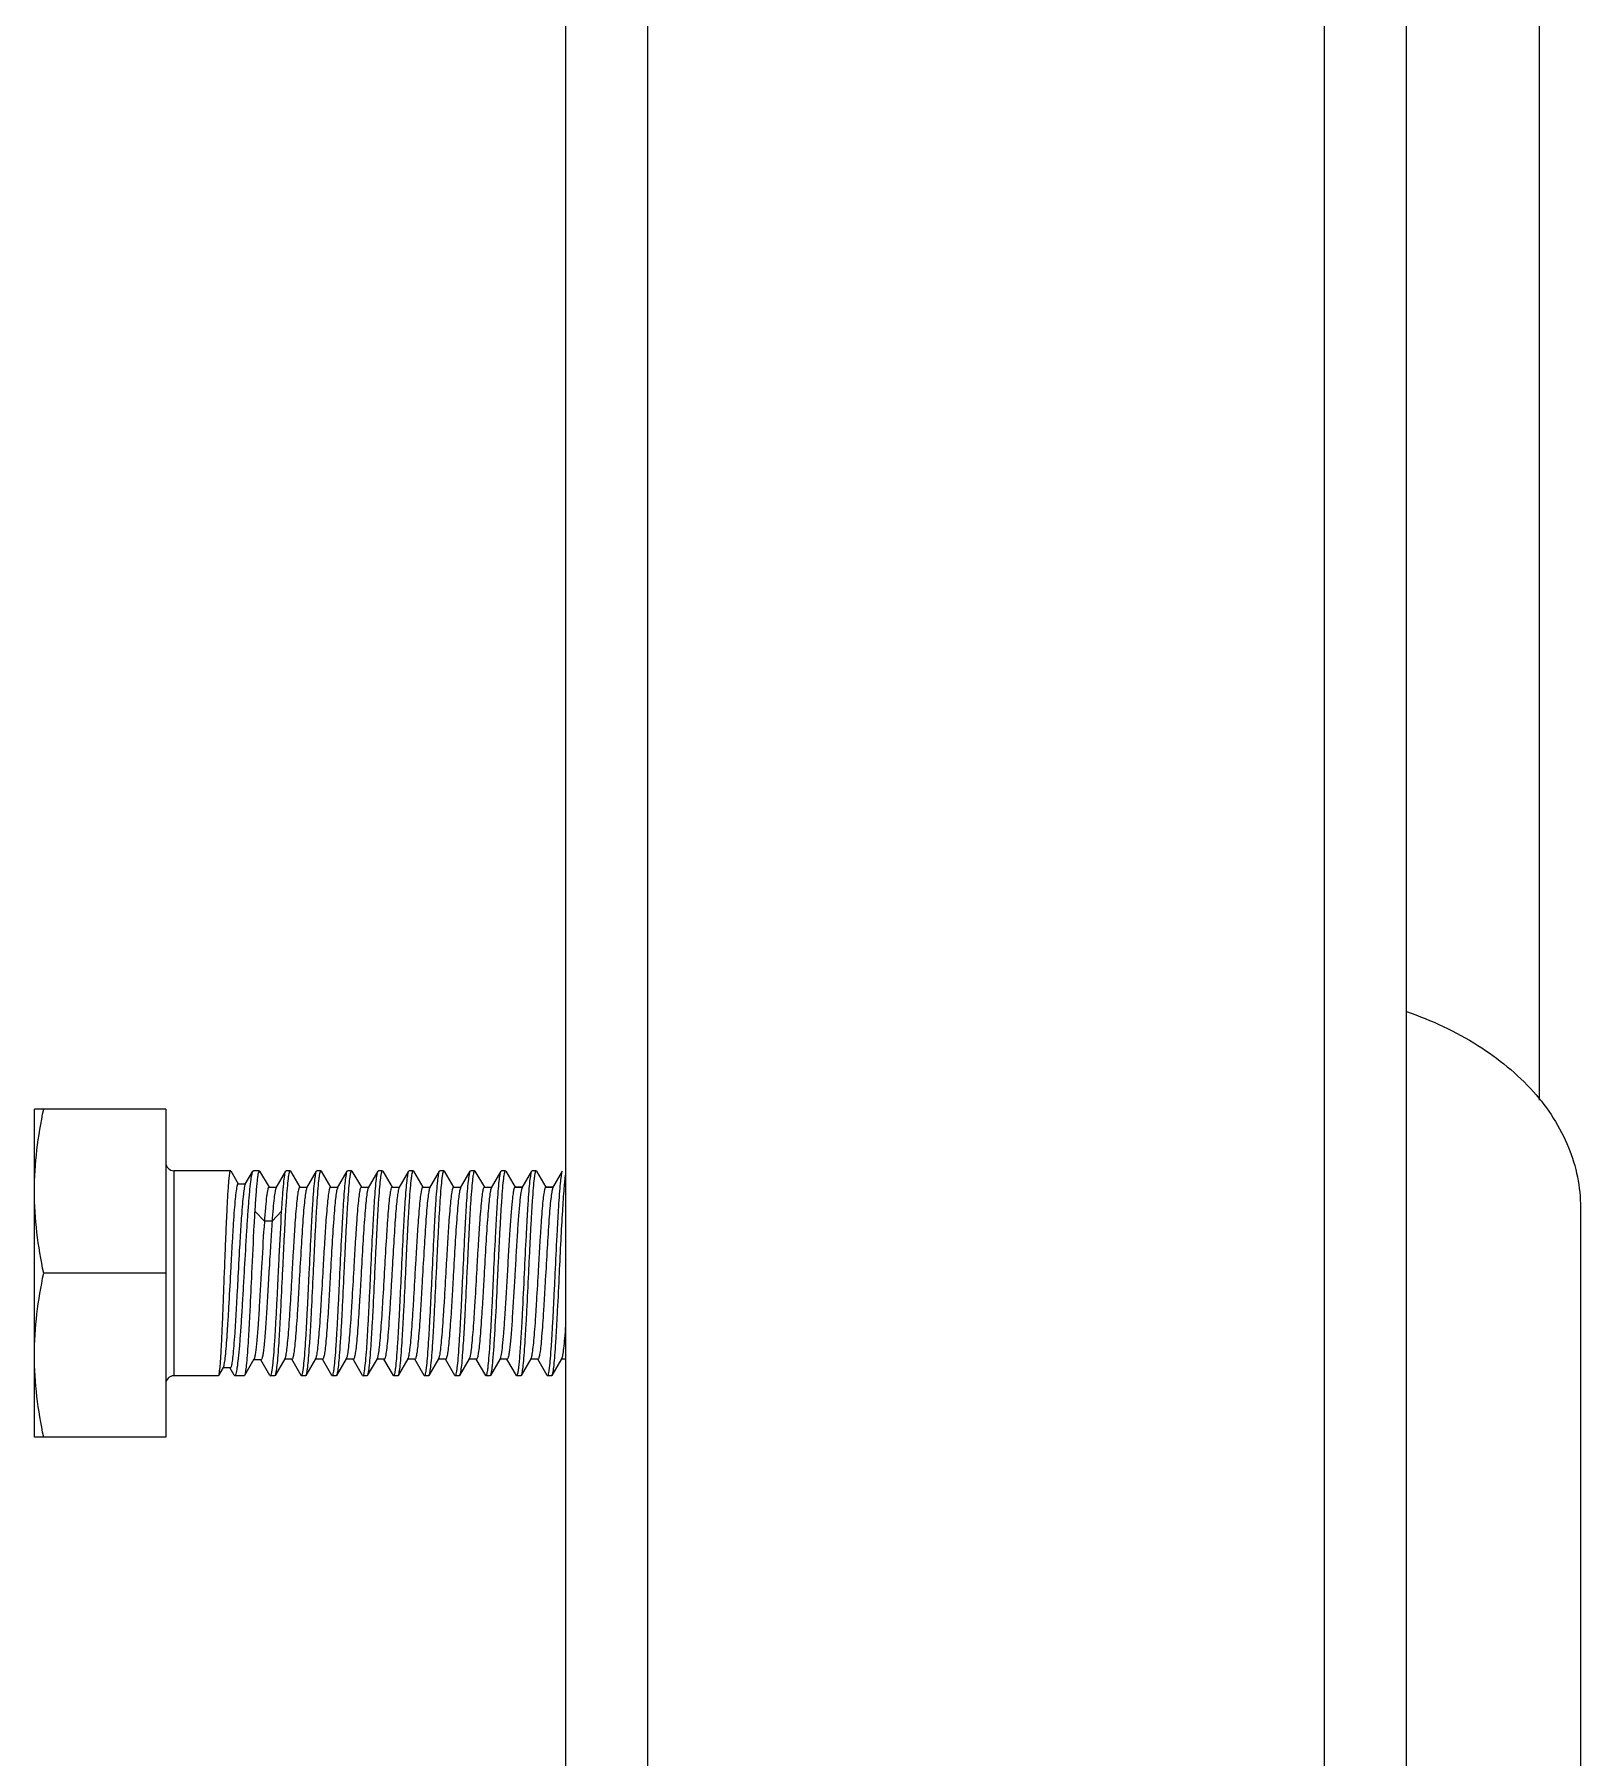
# Model space of a CAD drawing. Extents: x 27938 to 650306, y -92720 to 1524912.
# Drawn here: x 323188 to 323804, y 830430 to 831117 of the extents above; entities that cross this region are included whole.
import ezdxf

# ---------------------------------------------------------------- set-up
doc = ezdxf.new("R2010")
doc.units = 0
doc.header["$LTSCALE"] = 1000
doc.header["$MEASUREMENT"] = 0

msp = doc.modelspace()

# ---------------------------------------------------------------- linework, layer by layer
for p, q in [((323788, 830692.17), (323788, 832955.31)), ((323399.57, 832802.45), (323399.57, 830087.54)), ((323432.28, 832802.45), (323432.28, 830087.54)), ((323702.14, 832802.45), (323702.14, 830087.54)), ((323734.85, 832802.45), (323734.85, 830087.54)), ((323187.77, 830557.73), (323187.77, 830688.57)), ((323240.11, 830688.57), (323187.77, 830688.57)), ((323240.11, 830688.57), (323240.11, 830557.73)), ((323243.38, 830664.04), (323243.38, 830582.27)), ((323265.94, 830664.04), (323243.38, 830664.04)), ((323266.06, 830663.94), (323265.94, 830664.04)), ((323266.06, 830663.94), (323269.05, 830658.79)), ((323271.84, 830658.63), (323274.88, 830663.86)), ((323274.88, 830663.86), (323275.09, 830664.04)), ((323277.42, 830664.04), (323275.09, 830664.04)), ((323277.58, 830663.9), (323277.42, 830664.04)), ((323277.58, 830663.9), (323281.35, 830657.42)), ((323284.13, 830657.25), (323287.99, 830663.9)), ((323289.68, 830664.04), (323288.15, 830664.04)), ((323289.84, 830663.9), (323289.68, 830664.04)), ((323289.84, 830663.9), (323293.62, 830657.42)), ((323296.4, 830657.25), (323300.25, 830663.9)), ((323300.25, 830663.9), (323300.41, 830664.04)), ((323301.95, 830664.04), (323300.41, 830664.04)), ((323302.11, 830663.9), (323301.95, 830664.04)), ((323302.11, 830663.9), (323305.88, 830657.42)), ((323308.66, 830657.25), (323312.52, 830663.9)), ((323312.52, 830663.9), (323312.68, 830664.04)), ((323314.22, 830664.04), (323312.68, 830664.04)), ((323314.38, 830663.9), (323314.22, 830664.04)), ((323314.38, 830663.9), (323318.15, 830657.42)), ((323320.93, 830657.25), (323324.79, 830663.9)), ((323324.79, 830663.9), (323324.95, 830664.04)), ((323326.48, 830664.04), (323324.95, 830664.04)), ((323326.64, 830663.9), (323326.48, 830664.04)), ((323326.64, 830663.9), (323330.42, 830657.42)), ((323333.2, 830657.25), (323337.05, 830663.9)), ((323338.75, 830664.04), (323337.21, 830664.04)), ((323338.91, 830663.9), (323338.75, 830664.04)), ((323338.91, 830663.9), (323342.68, 830657.42)), ((323345.46, 830657.25), (323349.32, 830663.9)), ((323349.32, 830663.9), (323349.48, 830664.04)), ((323351.02, 830664.04), (323349.48, 830664.04)), ((323351.18, 830663.9), (323351.02, 830664.04)), ((323351.18, 830663.9), (323354.95, 830657.42)), ((323357.73, 830657.25), (323361.58, 830663.9)), ((323361.58, 830663.9), (323361.75, 830664.04)), ((323363.28, 830664.04), (323361.75, 830664.04)), ((323363.44, 830663.9), (323363.28, 830664.04)), ((323363.44, 830663.9), (323367.22, 830657.42)), ((323370, 830657.25), (323373.85, 830663.9)), ((323373.85, 830663.9), (323374.01, 830664.04)), ((323375.55, 830664.04), (323374.01, 830664.04)), ((323375.71, 830663.9), (323375.55, 830664.04)), ((323375.71, 830663.9), (323379.48, 830657.42)), ((323382.26, 830657.25), (323386.12, 830663.9)), ((323386.12, 830663.9), (323386.28, 830664.04)), ((323387.81, 830664.04), (323386.28, 830664.04)), ((323387.97, 830663.9), (323387.81, 830664.04)), ((323387.97, 830663.9), (323391.75, 830657.42)), ((323394.53, 830657.25), (323398.38, 830663.9)), ((323268.96, 830658.79), (323271.94, 830658.79)), ((323281.26, 830657.42), (323284.23, 830657.42)), ((323293.52, 830657.42), (323296.49, 830657.42)), ((323296.4, 830657.25), (323296.32, 830657.1)), ((323305.79, 830657.42), (323308.76, 830657.42)), ((323308.66, 830657.25), (323308.58, 830657.09)), ((323318.06, 830657.42), (323321.03, 830657.42)), ((323320.93, 830657.25), (323320.85, 830657.08)), ((323330.32, 830657.42), (323333.29, 830657.42)), ((323342.59, 830657.42), (323345.56, 830657.42)), ((323345.46, 830657.25), (323345.37, 830657.06)), ((323354.85, 830657.42), (323357.83, 830657.42)), ((323357.73, 830657.25), (323357.64, 830657.05)), ((323367.12, 830657.42), (323370.09, 830657.42)), ((323370, 830657.25), (323369.9, 830657.05)), ((323379.39, 830657.42), (323382.36, 830657.42)), ((323382.36, 830657.43), (323379.48, 830657.43)), ((323391.65, 830657.42), (323394.62, 830657.42)), ((323394.63, 830657.43), (323391.74, 830657.43)), ((323394.53, 830657.25), (323394.43, 830657.03)), ((323279.46, 830643.9), (323275.62, 830647.91)), ((323286.35, 830647.91), (323282.53, 830643.9)), ((323804.35, 830649.35), (323804.35, 829760.44)), ((323282.53, 830643.9), (323279.46, 830643.9)), ((323240.11, 830623.15), (323191.45, 830623.15)), ((323323.52, 830625.38), (323323.42, 830623.15)), ((323334.15, 830623.15), (323334.25, 830625.38)), ((323262.99, 830585.51), (323261.15, 830582.34)), ((323265.88, 830585.36), (323262.9, 830585.36)), ((323267.46, 830582.49), (323265.81, 830585.32)), ((323275.3, 830588.82), (323271.56, 830582.39)), ((323278.18, 830588.66), (323275.21, 830588.66)), ((323281.7, 830582.42), (323278.08, 830588.66)), ((323287.58, 830589.06), (323283.71, 830582.4)), ((323290.46, 830588.89), (323287.49, 830588.89)), ((323294.12, 830582.41), (323290.36, 830588.89)), ((323299.85, 830589.06), (323295.98, 830582.4)), ((323302.72, 830588.89), (323299.75, 830588.89)), ((323306.39, 830582.41), (323302.63, 830588.89)), ((323312.11, 830589.06), (323308.24, 830582.4)), ((323314.99, 830588.89), (323312.02, 830588.89)), ((323318.65, 830582.41), (323314.89, 830588.89)), ((323324.38, 830589.06), (323320.51, 830582.4)), ((323327.26, 830588.89), (323324.28, 830588.89)), ((323330.92, 830582.41), (323327.16, 830588.89)), ((323336.65, 830589.06), (323332.78, 830582.4)), ((323339.52, 830588.89), (323336.55, 830588.89)), ((323343.18, 830582.41), (323339.43, 830588.89)), ((323348.91, 830589.06), (323345.04, 830582.4)), ((323351.79, 830588.89), (323348.82, 830588.89)), ((323355.45, 830582.41), (323351.69, 830588.89)), ((323361.18, 830589.06), (323357.31, 830582.4)), ((323364.05, 830588.89), (323361.08, 830588.89)), ((323367.72, 830582.41), (323363.96, 830588.89)), ((323373.45, 830589.06), (323369.58, 830582.4)), ((323376.32, 830588.89), (323373.35, 830588.89)), ((323379.98, 830582.41), (323376.22, 830588.89)), ((323385.71, 830589.06), (323381.84, 830582.4)), ((323388.59, 830588.89), (323385.62, 830588.89)), ((323392.25, 830582.41), (323388.49, 830588.89)), ((323397.98, 830589.06), (323394.11, 830582.4)), ((323399.57, 830588.89), (323397.88, 830588.89)), ((323261.06, 830582.27), (323243.38, 830582.27)), ((323261.15, 830582.34), (323261.06, 830582.27)), ((323267.46, 830582.49), (323267.71, 830582.27)), ((323271.42, 830582.27), (323267.71, 830582.27)), ((323271.56, 830582.39), (323271.42, 830582.27)), ((323281.7, 830582.42), (323281.88, 830582.27)), ((323283.55, 830582.27), (323281.88, 830582.27)), ((323283.71, 830582.4), (323283.55, 830582.27)), ((323294.12, 830582.41), (323294.28, 830582.27)), ((323295.82, 830582.27), (323294.28, 830582.27)), ((323295.98, 830582.4), (323295.82, 830582.27)), ((323306.39, 830582.41), (323306.55, 830582.27)), ((323308.08, 830582.27), (323306.55, 830582.27)), ((323308.24, 830582.4), (323308.08, 830582.27)), ((323318.65, 830582.41), (323318.81, 830582.27)), ((323320.35, 830582.27), (323318.81, 830582.27)), ((323320.51, 830582.4), (323320.35, 830582.27)), ((323330.92, 830582.41), (323331.08, 830582.27)), ((323332.62, 830582.27), (323331.08, 830582.27)), ((323332.78, 830582.4), (323332.62, 830582.27)), ((323343.18, 830582.41), (323343.35, 830582.27)), ((323344.88, 830582.27), (323343.35, 830582.27)), ((323345.04, 830582.4), (323344.88, 830582.27)), ((323355.45, 830582.41), (323355.61, 830582.27)), ((323357.15, 830582.27), (323355.61, 830582.27)), ((323357.31, 830582.4), (323357.15, 830582.27)), ((323367.72, 830582.41), (323367.88, 830582.27)), ((323369.41, 830582.27), (323367.88, 830582.27)), ((323369.58, 830582.4), (323369.42, 830582.27)), ((323379.98, 830582.41), (323380.15, 830582.27)), ((323381.68, 830582.27), (323380.14, 830582.27)), ((323381.84, 830582.4), (323381.68, 830582.27)), ((323392.25, 830582.41), (323392.41, 830582.27)), ((323393.95, 830582.27), (323392.41, 830582.27)), ((323394.11, 830582.4), (323393.95, 830582.27)), ((323240.11, 830557.73), (323187.77, 830557.73))]:
    msp.add_line(p, q)
for centre, start, end in [((323243.38, 830667.31), 180, 270), ((323243.38, 830579), 90, 180)]:
    msp.add_arc(centre, 3.27, start, end)
for points, knots in [([(323734.93, 830727.49), (323744.88, 830724.1), (323763.34, 830715.58), (323786, 830697.13), (323800.82, 830674.55), (323804.35, 830657.51), (323804.35, 830649.35)], [0, 0, 0, 0, 0.283922, 0.54373, 0.779554, 1, 1, 1, 1]), ([(323265.94, 830664.04), (323265.86, 830664.04), (323265.71, 830663.69), (323265.59, 830663.16), (323265.43, 830662.15), (323265.2, 830660.14), (323264.93, 830656.72), (323264.63, 830651.7), (323264.33, 830645.58), (323264.02, 830638.6), (323263.72, 830631.03), (323263.52, 830625.81), (323263.42, 830623.15)], [0, 0, 0, 0, 0.006203, 0.021073, 0.045141, 0.078305, 0.170688, 0.294821, 0.44599, 0.618417, 0.805472, 1, 1, 1, 1]), ([(323271.48, 830623.15), (323271.77, 830628.07), (323272.17, 830635.23), (323272.75, 830644.4), (323273.16, 830650.35), (323273.58, 830655.37), (323273.96, 830659.32), (323274.38, 830662.01), (323274.63, 830663.43), (323274.88, 830663.86)], [0, 0, 0, 0, 0.361155, 0.526427, 0.673911, 0.798642, 0.896457, 0.964179, 1, 1, 1, 1]), ([(323277.42, 830664.04), (323277.3, 830664.04), (323277.1, 830663.56), (323276.93, 830662.83), (323276.71, 830661.45), (323276.5, 830659.63), (323276.27, 830657.31), (323275.96, 830653.35), (323275.76, 830650.17), (323275.62, 830647.91)], [0, 0, 0, 0, 0.021546, 0.072917, 0.155846, 0.269667, 0.412995, 0.584026, 1, 1, 1, 1]), ([(323286.35, 830647.91), (323286.47, 830649.98), (323286.71, 830653.69), (323287.1, 830658.49), (323287.43, 830661.57), (323287.74, 830663.19), (323287.88, 830663.73), (323287.99, 830663.9)], [0, 0, 0, 0, 0.387446, 0.690986, 0.897716, 0.962073, 1, 1, 1, 1]), ([(323289.68, 830664.04), (323289.59, 830664.04), (323289.41, 830663.71), (323289.27, 830663.16), (323289.08, 830662.15), (323288.81, 830660.13), (323288.48, 830656.71), (323288.11, 830651.7), (323287.74, 830645.58), (323287.37, 830638.6), (323286.99, 830631.03), (323286.74, 830625.81), (323286.62, 830623.15)], [0, 0, 0, 0, 0.006697, 0.021779, 0.045964, 0.079194, 0.171609, 0.295674, 0.446694, 0.618911, 0.805729, 1, 1, 1, 1]), ([(323287.99, 830663.9), (323288.01, 830663.94), (323288.05, 830664), (323288.12, 830664.04), (323288.15, 830664.04)], [0, 0, 0, 0, 0.600476, 1, 1, 1, 1]), ([(323297.35, 830623.15), (323297.58, 830628.11), (323297.93, 830635.33), (323298.42, 830644.56), (323298.77, 830650.53), (323299.13, 830655.56), (323299.45, 830659.49), (323299.82, 830662.12), (323300.02, 830663.51), (323300.25, 830663.9)], [0, 0, 0, 0, 0.363963, 0.530225, 0.678242, 0.802937, 0.90006, 0.966368, 1, 1, 1, 1]), ([(323301.95, 830664.04), (323301.86, 830664.04), (323301.68, 830663.71), (323301.54, 830663.16), (323301.34, 830662.15), (323301.07, 830660.13), (323300.75, 830656.71), (323300.38, 830651.7), (323300.01, 830645.58), (323299.63, 830638.6), (323299.26, 830631.03), (323299.01, 830625.81), (323298.88, 830623.15)], [0, 0, 0, 0, 0.006689, 0.021764, 0.045941, 0.079165, 0.171569, 0.295632, 0.446659, 0.618889, 0.805716, 1, 1, 1, 1]), ([(323309.61, 830623.15), (323309.85, 830628.11), (323310.19, 830635.33), (323310.68, 830644.56), (323311.03, 830650.53), (323311.39, 830655.56), (323311.71, 830659.49), (323312.09, 830662.12), (323312.29, 830663.51), (323312.52, 830663.9)], [0, 0, 0, 0, 0.363959, 0.530225, 0.678245, 0.80294, 0.900061, 0.966367, 1, 1, 1, 1]), ([(323314.22, 830664.04), (323314.12, 830664.04), (323313.94, 830663.71), (323313.8, 830663.16), (323313.61, 830662.15), (323313.34, 830660.14), (323313.01, 830656.72), (323312.65, 830651.7), (323312.28, 830645.58), (323311.9, 830638.6), (323311.53, 830631.03), (323311.28, 830625.81), (323311.15, 830623.15)], [0, 0, 0, 0, 0.00668, 0.021743, 0.045911, 0.079128, 0.171521, 0.29558, 0.446613, 0.618858, 0.805701, 1, 1, 1, 1]), ([(323321.88, 830623.15), (323322.12, 830628.11), (323322.46, 830635.33), (323322.95, 830644.56), (323323.3, 830650.53), (323323.66, 830655.56), (323323.98, 830659.49), (323324.36, 830662.12), (323324.56, 830663.51), (323324.79, 830663.9)], [0, 0, 0, 0, 0.363957, 0.530226, 0.678247, 0.80294, 0.900059, 0.966367, 1, 1, 1, 1]), ([(323326.48, 830664.04), (323326.4, 830664.04), (323326.22, 830663.74), (323326.08, 830663.22), (323325.9, 830662.28), (323325.64, 830660.4), (323325.32, 830657.2), (323324.97, 830652.49), (323324.61, 830646.73), (323324.25, 830640.13), (323323.88, 830632.91), (323323.64, 830627.93), (323323.52, 830625.38)], [0, 0, 0, 0, 0.006689, 0.021571, 0.045424, 0.078208, 0.169526, 0.292465, 0.442701, 0.6149, 0.802905, 1, 1, 1, 1]), ([(323334.25, 830625.38), (323334.48, 830630.11), (323334.81, 830636.97), (323335.28, 830645.73), (323335.62, 830651.36), (323335.97, 830656.07), (323336.28, 830659.75), (323336.64, 830662.22), (323336.83, 830663.53), (323337.05, 830663.9)], [0, 0, 0, 0, 0.367266, 0.533405, 0.680662, 0.804347, 0.900563, 0.966339, 1, 1, 1, 1]), ([(323338.75, 830664.04), (323338.66, 830664.04), (323338.48, 830663.71), (323338.33, 830663.16), (323338.14, 830662.15), (323337.87, 830660.13), (323337.55, 830656.71), (323337.18, 830651.7), (323336.81, 830645.58), (323336.43, 830638.6), (323336.06, 830631.03), (323335.81, 830625.81), (323335.68, 830623.15)], [0, 0, 0, 0, 0.006689, 0.021763, 0.04594, 0.079164, 0.171568, 0.295631, 0.446657, 0.618886, 0.805714, 1, 1, 1, 1]), ([(323337.05, 830663.9), (323337.07, 830663.94), (323337.11, 830664), (323337.18, 830664.04), (323337.21, 830664.04)], [0, 0, 0, 0, 0.600612, 1, 1, 1, 1]), ([(323346.41, 830623.15), (323346.65, 830628.11), (323346.99, 830635.33), (323347.48, 830644.56), (323347.83, 830650.53), (323348.19, 830655.56), (323348.51, 830659.49), (323348.89, 830662.12), (323349.09, 830663.51), (323349.32, 830663.9)], [0, 0, 0, 0, 0.363961, 0.530225, 0.678245, 0.802939, 0.90006, 0.966367, 1, 1, 1, 1]), ([(323351.02, 830664.04), (323350.92, 830664.04), (323350.74, 830663.71), (323350.6, 830663.16), (323350.41, 830662.15), (323350.14, 830660.14), (323349.81, 830656.72), (323349.45, 830651.7), (323349.07, 830645.58), (323348.7, 830638.6), (323348.32, 830631.03), (323348.08, 830625.81), (323347.95, 830623.15)], [0, 0, 0, 0, 0.006676, 0.021733, 0.045899, 0.079113, 0.171508, 0.295569, 0.446596, 0.61884, 0.805693, 1, 1, 1, 1]), ([(323358.68, 830623.15), (323358.92, 830628.11), (323359.26, 830635.33), (323359.75, 830644.56), (323360.1, 830650.53), (323360.46, 830655.56), (323360.78, 830659.49), (323361.15, 830662.12), (323361.35, 830663.51), (323361.58, 830663.9)], [0, 0, 0, 0, 0.363962, 0.530226, 0.678239, 0.802933, 0.900057, 0.966368, 1, 1, 1, 1]), ([(323363.28, 830664.04), (323363.19, 830664.04), (323363.01, 830663.71), (323362.87, 830663.16), (323362.67, 830662.15), (323362.4, 830660.13), (323362.08, 830656.71), (323361.71, 830651.7), (323361.34, 830645.58), (323360.97, 830638.6), (323360.59, 830631.03), (323360.34, 830625.81), (323360.21, 830623.15)], [0, 0, 0, 0, 0.006697, 0.021779, 0.045964, 0.079195, 0.171609, 0.295674, 0.446694, 0.618911, 0.805729, 1, 1, 1, 1]), ([(323370.94, 830623.15), (323371.18, 830628.11), (323371.52, 830635.33), (323372.01, 830644.56), (323372.37, 830650.53), (323372.72, 830655.56), (323373.04, 830659.49), (323373.42, 830662.12), (323373.62, 830663.51), (323373.85, 830663.9)], [0, 0, 0, 0, 0.363963, 0.530225, 0.678242, 0.802937, 0.90006, 0.966368, 1, 1, 1, 1]), ([(323375.55, 830664.04), (323375.46, 830664.04), (323375.28, 830663.71), (323375.13, 830663.16), (323374.94, 830662.15), (323374.67, 830660.13), (323374.34, 830656.72), (323373.98, 830651.7), (323373.61, 830645.58), (323373.23, 830638.6), (323372.86, 830631.03), (323372.61, 830625.81), (323372.48, 830623.15)], [0, 0, 0, 0, 0.006686, 0.021758, 0.045933, 0.079154, 0.171555, 0.295617, 0.446646, 0.618881, 0.805711, 1, 1, 1, 1]), ([(323383.21, 830623.15), (323383.45, 830628.11), (323383.79, 830635.33), (323384.28, 830644.56), (323384.63, 830650.53), (323384.99, 830655.56), (323385.31, 830659.49), (323385.69, 830662.12), (323385.89, 830663.51), (323386.12, 830663.9)], [0, 0, 0, 0, 0.363958, 0.530225, 0.678245, 0.80294, 0.90006, 0.966367, 1, 1, 1, 1]), ([(323387.81, 830664.04), (323387.72, 830664.04), (323387.54, 830663.71), (323387.4, 830663.16), (323387.21, 830662.15), (323386.94, 830660.14), (323386.61, 830656.72), (323386.25, 830651.7), (323385.87, 830645.58), (323385.5, 830638.6), (323385.12, 830631.03), (323384.87, 830625.81), (323384.75, 830623.15)], [0, 0, 0, 0, 0.006677, 0.021736, 0.045902, 0.079117, 0.171507, 0.295565, 0.446598, 0.618848, 0.805696, 1, 1, 1, 1]), ([(323395.48, 830623.15), (323395.71, 830628.11), (323396.06, 830635.33), (323396.55, 830644.56), (323396.9, 830650.53), (323397.26, 830655.56), (323397.58, 830659.49), (323397.95, 830662.12), (323398.15, 830663.51), (323398.38, 830663.9)], [0, 0, 0, 0, 0.363957, 0.530228, 0.678248, 0.80294, 0.900058, 0.966367, 1, 1, 1, 1]), ([(323399.57, 830662.64), (323399.23, 830660.82), (323398.81, 830655.94), (323398.21, 830647.15), (323397.62, 830635.82), (323397.22, 830627.53), (323397.01, 830623.15)], [0, 0, 0, 0, 0.140058, 0.370691, 0.667791, 1, 1, 1, 1]), ([(323268.96, 830658.79), (323268.88, 830658.79), (323268.69, 830658.51), (323268.55, 830658.01), (323268.35, 830657.15), (323268.09, 830655.39), (323267.76, 830652.43), (323267.4, 830648.08), (323267.03, 830642.78), (323266.67, 830636.73), (323266.3, 830630.15), (323265.81, 830621.04), (323265.34, 830612.06), (323264.84, 830603.52), (323264.48, 830597.98), (323264.12, 830593.31), (323263.79, 830589.66), (323263.42, 830587.19), (323263.21, 830585.89), (323262.99, 830585.51)], [0, 0, 0, 0, 0.003488, 0.010904, 0.022688, 0.038824, 0.083607, 0.143647, 0.216697, 0.300025, 0.390537, 0.484902, 0.671459, 0.756962, 0.833182, 0.897479, 0.947675, 0.982144, 1, 1, 1, 1]), ([(323271.84, 830658.63), (323271.61, 830658.23), (323271.39, 830656.85), (323271, 830654.27), (323270.66, 830650.46), (323270.29, 830645.63), (323269.92, 830639.94), (323269.42, 830631.28), (323268.94, 830622.24), (323268.45, 830613.15), (323268.09, 830606.67), (323267.73, 830600.75), (323267.37, 830595.61), (323267.02, 830591.41), (323266.69, 830588.34), (323266.37, 830586.43), (323266.13, 830585.62), (323265.96, 830585.36), (323265.88, 830585.36)], [0, 0, 0, 0, 0.018844, 0.055045, 0.107437, 0.174076, 0.252464, 0.339678, 0.527511, 0.621285, 0.710453, 0.791854, 0.862644, 0.920393, 0.963178, 0.989688, 0.996707, 1, 1, 1, 1]), ([(323281.26, 830657.42), (323281.15, 830657.42), (323280.94, 830657.04), (323280.77, 830656.4), (323280.54, 830655.25), (323280.23, 830652.96), (323279.85, 830649.11), (323279.59, 830645.79), (323279.46, 830643.9)], [0, 0, 0, 0, 0.023235, 0.075178, 0.15823, 0.271917, 0.585415, 1, 1, 1, 1]), ([(323284.13, 830657.25), (323283.89, 830656.83), (323283.65, 830655.38), (323283.25, 830652.67), (323282.89, 830648.66), (323282.65, 830645.61), (323282.53, 830643.9)], [0, 0, 0, 0, 0.108395, 0.316903, 0.618184, 1, 1, 1, 1]), ([(323293.52, 830657.42), (323293.44, 830657.42), (323293.26, 830657.18), (323293.02, 830656.39), (323292.69, 830654.58), (323292.36, 830651.65), (323292, 830647.67), (323291.64, 830642.82), (323291.28, 830637.25), (323290.91, 830631.18), (323290.43, 830622.7), (323289.96, 830614.3), (323289.46, 830606.28), (323289.1, 830601.04), (323288.73, 830596.59), (323288.4, 830593.09), (323288.03, 830590.7), (323287.8, 830589.43), (323287.58, 830589.06)], [0, 0, 0, 0, 0.003515, 0.010772, 0.037949, 0.081609, 0.140308, 0.211978, 0.294061, 0.383612, 0.477415, 0.664253, 0.750571, 0.827952, 0.893624, 0.945254, 0.981055, 1, 1, 1, 1]), ([(323296.32, 830657.1), (323296.13, 830656.63), (323295.88, 830655.25), (323295.53, 830652.67), (323295.19, 830649.05), (323294.67, 830642.55), (323294.08, 830633.03), (323293.51, 830622.93), (323293.03, 830614.57), (323292.67, 830608.6), (323292.31, 830603.15), (323291.96, 830598.4), (323291.6, 830594.51), (323291.27, 830591.66), (323290.95, 830589.89), (323290.71, 830589.12), (323290.54, 830588.89), (323290.46, 830588.89)], [0, 0, 0, 0, 0.022098, 0.060554, 0.114206, 0.18123, 0.34569, 0.53115, 0.623722, 0.711849, 0.792446, 0.862698, 0.92016, 0.962863, 0.989437, 0.99654, 1, 1, 1, 1]), ([(323305.79, 830657.42), (323305.71, 830657.42), (323305.53, 830657.18), (323305.29, 830656.39), (323304.96, 830654.58), (323304.63, 830651.65), (323304.27, 830647.67), (323303.91, 830642.82), (323303.55, 830637.25), (323303.18, 830631.18), (323302.7, 830622.7), (323302.22, 830614.3), (323301.72, 830606.28), (323301.36, 830601.04), (323301, 830596.59), (323300.66, 830593.09), (323300.29, 830590.7), (323300.07, 830589.43), (323299.85, 830589.06)], [0, 0, 0, 0, 0.003515, 0.010772, 0.037949, 0.081609, 0.140308, 0.211978, 0.294061, 0.383612, 0.477415, 0.664253, 0.750571, 0.827952, 0.893624, 0.945254, 0.981055, 1, 1, 1, 1]), ([(323308.58, 830657.09), (323308.39, 830656.62), (323308.14, 830655.23), (323307.79, 830652.65), (323307.45, 830649.02), (323306.94, 830642.51), (323306.35, 830633), (323305.78, 830622.9), (323305.3, 830614.54), (323304.94, 830608.58), (323304.58, 830603.14), (323304.22, 830598.39), (323303.87, 830594.51), (323303.54, 830591.65), (323303.22, 830589.89), (323302.98, 830589.12), (323302.8, 830588.89), (323302.72, 830588.89)], [0, 0, 0, 0, 0.022237, 0.060809, 0.11455, 0.181633, 0.346125, 0.531524, 0.624042, 0.712107, 0.792639, 0.862829, 0.920237, 0.962898, 0.989446, 0.996542, 1, 1, 1, 1]), ([(323318.06, 830657.42), (323317.97, 830657.42), (323317.8, 830657.18), (323317.55, 830656.39), (323317.23, 830654.58), (323316.89, 830651.65), (323316.53, 830647.67), (323316.17, 830642.82), (323315.81, 830637.25), (323315.45, 830631.18), (323314.96, 830622.7), (323314.49, 830614.3), (323313.99, 830606.28), (323313.63, 830601.04), (323313.27, 830596.59), (323312.93, 830593.09), (323312.56, 830590.7), (323312.33, 830589.43), (323312.11, 830589.06)], [0, 0, 0, 0, 0.003515, 0.010772, 0.037949, 0.081609, 0.140308, 0.211978, 0.294061, 0.383612, 0.477416, 0.664253, 0.750571, 0.827952, 0.893624, 0.945254, 0.981055, 1, 1, 1, 1]), ([(323320.85, 830657.08), (323320.65, 830656.61), (323320.41, 830655.22), (323320.05, 830652.62), (323319.71, 830648.98), (323319.2, 830642.48), (323318.61, 830632.96), (323318.04, 830622.87), (323317.56, 830614.52), (323317.2, 830608.56), (323316.84, 830603.12), (323316.49, 830598.38), (323316.14, 830594.5), (323315.81, 830591.65), (323315.48, 830589.89), (323315.24, 830589.12), (323315.07, 830588.89), (323314.99, 830588.89)], [0, 0, 0, 0, 0.022376, 0.061065, 0.114893, 0.182035, 0.346559, 0.531898, 0.624361, 0.712364, 0.792832, 0.86296, 0.920314, 0.962934, 0.989455, 0.996544, 1, 1, 1, 1]), ([(323330.32, 830657.42), (323330.24, 830657.42), (323330.06, 830657.18), (323329.82, 830656.4), (323329.5, 830654.6), (323329.16, 830651.69), (323328.8, 830647.74), (323328.45, 830642.91), (323327.95, 830635.24), (323327.6, 830629.19), (323327.36, 830625.02)], [0, 0, 0, 0, 0.007368, 0.022553, 0.07941, 0.170757, 0.293599, 0.443643, 0.615565, 1, 1, 1, 1]), ([(323333.2, 830657.25), (323333, 830656.91), (323332.78, 830655.78), (323332.44, 830653.66), (323332.12, 830650.55), (323331.78, 830646.6), (323331.45, 830641.91), (323330.98, 830634.64), (323330.65, 830628.94), (323330.43, 830625.02)], [0, 0, 0, 0, 0.036414, 0.10397, 0.201071, 0.324823, 0.471425, 0.636308, 1, 1, 1, 1]), ([(323342.59, 830657.42), (323342.51, 830657.42), (323342.33, 830657.18), (323342.09, 830656.39), (323341.76, 830654.58), (323341.43, 830651.65), (323341.07, 830647.67), (323340.71, 830642.82), (323340.34, 830637.25), (323339.98, 830631.18), (323339.49, 830622.7), (323339.02, 830614.3), (323338.52, 830606.28), (323338.16, 830601.04), (323337.8, 830596.59), (323337.46, 830593.09), (323337.09, 830590.7), (323336.86, 830589.43), (323336.65, 830589.06)], [0, 0, 0, 0, 0.003516, 0.010772, 0.037949, 0.081609, 0.140308, 0.211978, 0.294061, 0.383612, 0.477416, 0.664254, 0.750571, 0.827952, 0.893624, 0.945254, 0.981055, 1, 1, 1, 1]), ([(323345.37, 830657.06), (323345.18, 830656.58), (323344.93, 830655.18), (323344.58, 830652.57), (323344.24, 830648.92), (323343.73, 830642.41), (323343.14, 830632.9), (323342.57, 830622.81), (323342.09, 830614.47), (323341.73, 830608.52), (323341.37, 830603.09), (323341.02, 830598.36), (323340.67, 830594.49), (323340.34, 830591.64), (323340.02, 830589.89), (323339.78, 830589.12), (323339.6, 830588.89), (323339.52, 830588.89)], [0, 0, 0, 0, 0.022654, 0.061574, 0.115578, 0.182837, 0.347426, 0.532643, 0.624999, 0.712877, 0.793216, 0.863221, 0.920468, 0.963004, 0.989473, 0.996549, 1, 1, 1, 1]), ([(323354.85, 830657.42), (323354.77, 830657.42), (323354.59, 830657.18), (323354.35, 830656.39), (323354.03, 830654.58), (323353.69, 830651.65), (323353.33, 830647.67), (323352.97, 830642.82), (323352.61, 830637.25), (323352.25, 830631.18), (323351.76, 830622.7), (323351.29, 830614.3), (323350.79, 830606.28), (323350.43, 830601.04), (323350.06, 830596.59), (323349.73, 830593.09), (323349.36, 830590.7), (323349.13, 830589.43), (323348.91, 830589.06)], [0, 0, 0, 0, 0.003516, 0.010771, 0.037949, 0.081609, 0.140308, 0.211978, 0.294061, 0.383613, 0.477416, 0.664254, 0.750571, 0.827952, 0.893624, 0.945254, 0.981055, 1, 1, 1, 1]), ([(323357.64, 830657.05), (323357.45, 830656.57), (323357.2, 830655.17), (323356.84, 830652.55), (323356.5, 830648.89), (323355.99, 830642.38), (323355.4, 830632.86), (323354.83, 830622.78), (323354.36, 830614.44), (323354, 830608.5), (323353.64, 830603.07), (323353.29, 830598.35), (323352.93, 830594.48), (323352.6, 830591.64), (323352.28, 830589.89), (323352.04, 830589.12), (323351.87, 830588.89), (323351.79, 830588.89)], [0, 0, 0, 0, 0.022792, 0.061828, 0.11592, 0.183237, 0.347858, 0.533014, 0.625317, 0.713133, 0.793408, 0.863351, 0.920544, 0.963039, 0.989482, 0.996551, 1, 1, 1, 1]), ([(323367.12, 830657.42), (323367.04, 830657.42), (323366.86, 830657.18), (323366.62, 830656.39), (323366.29, 830654.58), (323365.96, 830651.65), (323365.6, 830647.67), (323365.24, 830642.82), (323364.88, 830637.25), (323364.51, 830631.18), (323364.03, 830622.7), (323363.55, 830614.3), (323363.05, 830606.28), (323362.7, 830601.04), (323362.33, 830596.59), (323362, 830593.09), (323361.62, 830590.7), (323361.4, 830589.43), (323361.18, 830589.06)], [0, 0, 0, 0, 0.003516, 0.010771, 0.037949, 0.081609, 0.140308, 0.211978, 0.294061, 0.383613, 0.477416, 0.664254, 0.750571, 0.827952, 0.893624, 0.945254, 0.981055, 1, 1, 1, 1]), ([(323369.9, 830657.05), (323369.71, 830656.56), (323369.46, 830655.15), (323369.11, 830652.52), (323368.77, 830648.86), (323368.26, 830642.34), (323367.67, 830632.83), (323367.1, 830622.75), (323366.62, 830614.42), (323366.26, 830608.48), (323365.9, 830603.06), (323365.55, 830598.34), (323365.2, 830594.47), (323364.87, 830591.64), (323364.55, 830589.89), (323364.31, 830589.12), (323364.13, 830588.89), (323364.05, 830588.89)], [0, 0, 0, 0, 0.022931, 0.062083, 0.116262, 0.183637, 0.34829, 0.533386, 0.625634, 0.713389, 0.793599, 0.863481, 0.920621, 0.963074, 0.989491, 0.996553, 1, 1, 1, 1]), ([(323379.39, 830657.42), (323379.26, 830657.42), (323379.02, 830656.9), (323378.83, 830656.09), (323378.57, 830654.57), (323378.33, 830652.59), (323378.08, 830650.06), (323377.72, 830645.83), (323377.29, 830639.63), (323376.79, 830631.46), (323376.3, 830622.71), (323375.8, 830613.99), (323375.45, 830608.25), (323375.26, 830605.5)], [0, 0, 0, 0, 0.007549, 0.025288, 0.053782, 0.092698, 0.14142, 0.199125, 0.337396, 0.498012, 0.669894, 0.841157, 1, 1, 1, 1]), ([(323382.26, 830657.25), (323382.14, 830657.04), (323381.96, 830656.39), (323381.59, 830654.45), (323381.2, 830650.81), (323380.73, 830645.21), (323380.27, 830638.21), (323379.79, 830630.27), (323379.17, 830619.26), (323378.69, 830610.95), (323378.33, 830605.5)], [0, 0, 0, 0, 0.014139, 0.038106, 0.114569, 0.22512, 0.362916, 0.519336, 0.684562, 1, 1, 1, 1]), ([(323391.65, 830657.42), (323391.57, 830657.42), (323391.39, 830657.18), (323391.15, 830656.39), (323390.83, 830654.58), (323390.49, 830651.65), (323390.13, 830647.67), (323389.77, 830642.82), (323389.41, 830637.25), (323389.05, 830631.18), (323388.56, 830622.7), (323388.09, 830614.3), (323387.59, 830606.28), (323387.23, 830601.04), (323386.86, 830596.59), (323386.53, 830593.09), (323386.16, 830590.7), (323385.93, 830589.43), (323385.71, 830589.06)], [0, 0, 0, 0, 0.003516, 0.010771, 0.037949, 0.081609, 0.140308, 0.211978, 0.294061, 0.383613, 0.477416, 0.664254, 0.750571, 0.827952, 0.893624, 0.945254, 0.981055, 1, 1, 1, 1]), ([(323394.43, 830657.03), (323394.24, 830656.53), (323393.99, 830655.11), (323393.64, 830652.47), (323393.29, 830648.8), (323392.79, 830642.28), (323392.2, 830632.76), (323391.63, 830622.69), (323391.15, 830614.37), (323390.79, 830608.44), (323390.44, 830603.03), (323390.08, 830598.32), (323389.73, 830594.46), (323389.4, 830591.63), (323389.08, 830589.88), (323388.84, 830589.12), (323388.67, 830588.89), (323388.59, 830588.89)], [0, 0, 0, 0, 0.023208, 0.06259, 0.116944, 0.184435, 0.349152, 0.534126, 0.626268, 0.713899, 0.79398, 0.86374, 0.920773, 0.963144, 0.989509, 0.996558, 1, 1, 1, 1]), ([(323275.62, 830647.91), (323275.51, 830646.04), (323275.05, 830637.79), (323274.66, 830629.54), (323274.36, 830623.15)], [0, 0, 0, 0, 0.22604, 1, 1, 1, 1]), ([(323285.07, 830623.15), (323285.18, 830625.36), (323285.58, 830633.61), (323285.99, 830641.86), (323286.35, 830647.91)], [0, 0, 0, 0, 0.2673, 1, 1, 1, 1]), ([(323279.46, 830643.9), (323279.06, 830638.32), (323278.56, 830629.7), (323277.91, 830618.16), (323277.41, 830609.61), (323276.91, 830602), (323276.48, 830596.5), (323276.11, 830592.97), (323275.86, 830591.08), (323275.62, 830589.76), (323275.43, 830589.05), (323275.3, 830588.82)], [0, 0, 0, 0, 0.303539, 0.468638, 0.62733, 0.768529, 0.882427, 0.926602, 0.961222, 0.985757, 1, 1, 1, 1]), ([(323282.53, 830643.9), (323282.33, 830641.13), (323281.95, 830635.27), (323281.43, 830626.23), (323280.91, 830616.95), (323280.38, 830608.15), (323279.93, 830601.42), (323279.56, 830596.77), (323279.29, 830593.99), (323279.04, 830591.81), (323278.77, 830590.13), (323278.56, 830589.24), (323278.32, 830588.66), (323278.18, 830588.66)], [0, 0, 0, 0, 0.15003, 0.317321, 0.489066, 0.652114, 0.794019, 0.853588, 0.904016, 0.944371, 0.97394, 0.992316, 1, 1, 1, 1]), ([(323263.42, 830623.15), (323263.23, 830618.13), (323262.96, 830610.82), (323262.57, 830601.49), (323262.29, 830595.47), (323262.01, 830590.45), (323261.78, 830586.56), (323261.45, 830584.03), (323261.35, 830582.7), (323261.15, 830582.34)], [0, 0, 0, 0, 0.36864, 0.53657, 0.68548, 0.810114, 0.906077, 0.97003, 1, 1, 1, 1]), ([(323267.71, 830582.27), (323267.82, 830582.27), (323268.05, 830582.57), (323268.36, 830583.58), (323268.78, 830585.87), (323269.21, 830589.58), (323269.67, 830594.61), (323270.12, 830600.73), (323270.58, 830607.71), (323271.03, 830615.28), (323271.33, 830620.5), (323271.48, 830623.15)], [0, 0, 0, 0, 0.007547, 0.022985, 0.080637, 0.173055, 0.296975, 0.447746, 0.61965, 0.806111, 1, 1, 1, 1]), ([(323274.36, 830623.15), (323274.13, 830618.18), (323273.79, 830610.94), (323273.32, 830601.69), (323272.98, 830595.7), (323272.63, 830590.68), (323272.33, 830586.76), (323271.96, 830584.15), (323271.78, 830582.78), (323271.56, 830582.39)], [0, 0, 0, 0, 0.365079, 0.53175, 0.679987, 0.804667, 0.901508, 0.967249, 1, 1, 1, 1]), ([(323281.88, 830582.27), (323281.98, 830582.27), (323282.17, 830582.59), (323282.32, 830583.15), (323282.52, 830584.15), (323282.81, 830586.17), (323283.15, 830589.59), (323283.53, 830594.61), (323283.92, 830600.73), (323284.3, 830607.71), (323284.69, 830615.28), (323284.94, 830620.5), (323285.07, 830623.15)], [0, 0, 0, 0, 0.006868, 0.022, 0.046199, 0.079427, 0.17181, 0.295831, 0.44681, 0.618994, 0.805771, 1, 1, 1, 1]), ([(323286.62, 830623.15), (323286.38, 830618.2), (323286.04, 830610.98), (323285.55, 830601.75), (323285.2, 830595.77), (323284.84, 830590.75), (323284.52, 830586.82), (323284.14, 830584.19), (323283.94, 830582.8), (323283.71, 830582.4)], [0, 0, 0, 0, 0.364025, 0.530311, 0.678341, 0.803035, 0.90014, 0.966414, 1, 1, 1, 1]), ([(323294.28, 830582.27), (323294.37, 830582.27), (323294.55, 830582.6), (323294.69, 830583.15), (323294.89, 830584.16), (323295.16, 830586.18), (323295.48, 830589.6), (323295.85, 830594.61), (323296.22, 830600.73), (323296.6, 830607.71), (323296.97, 830615.28), (323297.22, 830620.5), (323297.35, 830623.15)], [0, 0, 0, 0, 0.006693, 0.021771, 0.045952, 0.079179, 0.171588, 0.295652, 0.446676, 0.6189, 0.805722, 1, 1, 1, 1]), ([(323298.88, 830623.15), (323298.65, 830618.2), (323298.3, 830610.98), (323297.81, 830601.75), (323297.46, 830595.77), (323297.1, 830590.75), (323296.79, 830586.82), (323296.41, 830584.19), (323296.21, 830582.8), (323295.98, 830582.4)], [0, 0, 0, 0, 0.364027, 0.530312, 0.678339, 0.803032, 0.900139, 0.966415, 1, 1, 1, 1]), ([(323306.55, 830582.27), (323306.64, 830582.27), (323306.82, 830582.6), (323306.96, 830583.15), (323307.16, 830584.16), (323307.42, 830586.18), (323307.75, 830589.6), (323308.12, 830594.61), (323308.49, 830600.73), (323308.86, 830607.71), (323309.24, 830615.28), (323309.49, 830620.5), (323309.61, 830623.15)], [0, 0, 0, 0, 0.006696, 0.021778, 0.045963, 0.079194, 0.171608, 0.295673, 0.446692, 0.618909, 0.805729, 1, 1, 1, 1]), ([(323311.15, 830623.15), (323310.91, 830618.2), (323310.57, 830610.98), (323310.08, 830601.75), (323309.73, 830595.77), (323309.37, 830590.75), (323309.05, 830586.82), (323308.67, 830584.19), (323308.47, 830582.8), (323308.24, 830582.4)], [0, 0, 0, 0, 0.364034, 0.530325, 0.678352, 0.803041, 0.900142, 0.966414, 1, 1, 1, 1]), ([(323318.81, 830582.27), (323318.9, 830582.27), (323319.08, 830582.6), (323319.23, 830583.15), (323319.42, 830584.16), (323319.69, 830586.17), (323320.02, 830589.59), (323320.38, 830594.61), (323320.75, 830600.73), (323321.13, 830607.71), (323321.5, 830615.28), (323321.75, 830620.5), (323321.88, 830623.15)], [0, 0, 0, 0, 0.006683, 0.021751, 0.045922, 0.07914, 0.171535, 0.295594, 0.446618, 0.618857, 0.805703, 1, 1, 1, 1]), ([(323323.42, 830623.15), (323323.18, 830618.2), (323322.84, 830610.98), (323322.35, 830601.75), (323322, 830595.77), (323321.64, 830590.75), (323321.32, 830586.82), (323320.94, 830584.19), (323320.74, 830582.8), (323320.51, 830582.4)], [0, 0, 0, 0, 0.364016, 0.530299, 0.678328, 0.803022, 0.900132, 0.966412, 1, 1, 1, 1]), ([(323327.36, 830625.02), (323327.12, 830620.72), (323326.76, 830614.44), (323326.26, 830606.38), (323325.9, 830601.11), (323325.54, 830596.64), (323325.2, 830593.11), (323324.83, 830590.71), (323324.6, 830589.43), (323324.38, 830589.06)], [0, 0, 0, 0, 0.357179, 0.522363, 0.670515, 0.796289, 0.895183, 0.963748, 1, 1, 1, 1]), ([(323330.43, 830625.02), (323330.3, 830622.7), (323330.04, 830618.15), (323329.65, 830611.51), (323329.26, 830605.34), (323328.88, 830599.91), (323328.5, 830595.44), (323328.16, 830592.39), (323327.88, 830590.58), (323327.68, 830589.69), (323327.53, 830589.17), (323327.34, 830588.89), (323327.26, 830588.89)], [0, 0, 0, 0, 0.191103, 0.376469, 0.548513, 0.700189, 0.825314, 0.918839, 0.952565, 0.977198, 0.992701, 1, 1, 1, 1]), ([(323331.08, 830582.27), (323331.17, 830582.27), (323331.35, 830582.6), (323331.49, 830583.15), (323331.69, 830584.16), (323331.96, 830586.17), (323332.28, 830589.59), (323332.65, 830594.61), (323333.02, 830600.73), (323333.39, 830607.71), (323333.77, 830615.28), (323334.02, 830620.5), (323334.15, 830623.15)], [0, 0, 0, 0, 0.006671, 0.021725, 0.045886, 0.079098, 0.171491, 0.295553, 0.446588, 0.618835, 0.805687, 1, 1, 1, 1]), ([(323335.68, 830623.15), (323335.45, 830618.2), (323335.1, 830610.98), (323334.61, 830601.75), (323334.26, 830595.77), (323333.9, 830590.75), (323333.58, 830586.82), (323333.21, 830584.19), (323333.01, 830582.8), (323332.78, 830582.4)], [0, 0, 0, 0, 0.364022, 0.530315, 0.678347, 0.803036, 0.900137, 0.966413, 1, 1, 1, 1]), ([(323343.35, 830582.27), (323343.44, 830582.27), (323343.62, 830582.6), (323343.76, 830583.15), (323343.95, 830584.16), (323344.22, 830586.17), (323344.55, 830589.59), (323344.91, 830594.61), (323345.29, 830600.73), (323345.66, 830607.71), (323346.04, 830615.28), (323346.29, 830620.5), (323346.41, 830623.15)], [0, 0, 0, 0, 0.006673, 0.021728, 0.04589, 0.079102, 0.171488, 0.295544, 0.446579, 0.618833, 0.80569, 1, 1, 1, 1]), ([(323347.95, 830623.15), (323347.71, 830618.2), (323347.37, 830610.98), (323346.88, 830601.75), (323346.53, 830595.77), (323346.17, 830590.75), (323345.85, 830586.82), (323345.47, 830584.19), (323345.27, 830582.8), (323345.04, 830582.4)], [0, 0, 0, 0, 0.364021, 0.530312, 0.678344, 0.803036, 0.900139, 0.966413, 1, 1, 1, 1]), ([(323355.61, 830582.27), (323355.7, 830582.27), (323355.88, 830582.6), (323356.03, 830583.15), (323356.22, 830584.16), (323356.49, 830586.17), (323356.82, 830589.59), (323357.18, 830594.61), (323357.55, 830600.73), (323357.93, 830607.71), (323358.3, 830615.28), (323358.55, 830620.5), (323358.68, 830623.15)], [0, 0, 0, 0, 0.006683, 0.021749, 0.045921, 0.079139, 0.171536, 0.295597, 0.446627, 0.618868, 0.805705, 1, 1, 1, 1]), ([(323360.21, 830623.15), (323359.98, 830618.2), (323359.64, 830610.98), (323359.14, 830601.75), (323358.79, 830595.77), (323358.43, 830590.75), (323358.12, 830586.82), (323357.74, 830584.19), (323357.54, 830582.8), (323357.31, 830582.4)], [0, 0, 0, 0, 0.364024, 0.530311, 0.678341, 0.803035, 0.90014, 0.966414, 1, 1, 1, 1]), ([(323367.88, 830582.27), (323367.97, 830582.27), (323368.15, 830582.6), (323368.29, 830583.15), (323368.49, 830584.16), (323368.76, 830586.18), (323369.08, 830589.6), (323369.45, 830594.61), (323369.82, 830600.73), (323370.19, 830607.71), (323370.57, 830615.28), (323370.82, 830620.5), (323370.94, 830623.15)], [0, 0, 0, 0, 0.006692, 0.02177, 0.045951, 0.079177, 0.171585, 0.295649, 0.446674, 0.618898, 0.805721, 1, 1, 1, 1]), ([(323372.48, 830623.15), (323372.39, 830621.32), (323372.06, 830614.29), (323371.71, 830607.27), (323371.42, 830602.08)], [0, 0, 0, 0, 0.261816, 1, 1, 1, 1]), ([(323384.75, 830623.15), (323384.51, 830618.2), (323384.17, 830610.98), (323383.68, 830601.75), (323383.33, 830595.77), (323382.97, 830590.75), (323382.65, 830586.82), (323382.27, 830584.19), (323382.07, 830582.8), (323381.84, 830582.4)], [0, 0, 0, 0, 0.364034, 0.530327, 0.678354, 0.803043, 0.900143, 0.966415, 1, 1, 1, 1]), ([(323382.15, 830602.08), (323382.25, 830603.72), (323382.62, 830610.75), (323382.95, 830617.77), (323383.21, 830623.15)], [0, 0, 0, 0, 0.233581, 1, 1, 1, 1]), ([(323392.41, 830582.27), (323392.5, 830582.27), (323392.68, 830582.6), (323392.82, 830583.15), (323393.02, 830584.16), (323393.29, 830586.17), (323393.61, 830589.59), (323393.98, 830594.61), (323394.35, 830600.73), (323394.73, 830607.71), (323395.1, 830615.28), (323395.35, 830620.5), (323395.48, 830623.15)], [0, 0, 0, 0, 0.006682, 0.021748, 0.045918, 0.079135, 0.171528, 0.295585, 0.446611, 0.618853, 0.805701, 1, 1, 1, 1]), ([(323397.01, 830623.15), (323396.78, 830618.2), (323396.43, 830610.98), (323395.94, 830601.75), (323395.59, 830595.77), (323395.23, 830590.75), (323394.92, 830586.82), (323394.54, 830584.19), (323394.34, 830582.8), (323394.11, 830582.4)], [0, 0, 0, 0, 0.364017, 0.530302, 0.678331, 0.803024, 0.900132, 0.966412, 1, 1, 1, 1]), ([(323371.42, 830602.08), (323371.28, 830599.54), (323371.01, 830594.98), (323370.63, 830589.66), (323370.3, 830586.29), (323370.08, 830584.5), (323369.86, 830583.27), (323369.7, 830582.61), (323369.58, 830582.4)], [0, 0, 0, 0, 0.386254, 0.691736, 0.808776, 0.899775, 0.963628, 1, 1, 1, 1]), ([(323375.26, 830605.5), (323375.12, 830603.4), (323374.86, 830599.62), (323374.42, 830594.71), (323374.06, 830591.52), (323373.72, 830589.82), (323373.56, 830589.25), (323373.45, 830589.06)], [0, 0, 0, 0, 0.381097, 0.684377, 0.893928, 0.960143, 1, 1, 1, 1]), ([(323378.33, 830605.5), (323378.18, 830603.2), (323377.95, 830599.94), (323377.6, 830595.89), (323377.35, 830593.49), (323377.12, 830591.6), (323376.86, 830590.16), (323376.68, 830589.38), (323376.45, 830588.89), (323376.32, 830588.89)], [0, 0, 0, 0, 0.410879, 0.581806, 0.725913, 0.840918, 0.925076, 0.977487, 1, 1, 1, 1]), ([(323380.15, 830582.27), (323380.29, 830582.27), (323380.49, 830582.88), (323380.69, 830583.77), (323380.94, 830585.5), (323381.18, 830587.75), (323381.42, 830590.62), (323381.77, 830595.46), (323382, 830599.34), (323382.15, 830602.08)], [0, 0, 0, 0, 0.021095, 0.073096, 0.157182, 0.272316, 0.416719, 0.588047, 1, 1, 1, 1]), ([(323399.57, 830602.18), (323399.45, 830600.5), (323399.21, 830597.5), (323398.85, 830593.56), (323398.45, 830590.89), (323398.22, 830589.47), (323397.98, 830589.06)], [0, 0, 0, 0, 0.381924, 0.683092, 0.891493, 1, 1, 1, 1])]:
    msp.add_open_spline(points, degree=3, knots=knots)
for points in [[(323187.77, 830655.86), (323187.77, 830666.84), (323189.2, 830677.84), (323191.45, 830688.57)], [(323191.45, 830623.15), (323189.2, 830633.89), (323187.77, 830644.89), (323187.77, 830655.86)], [(323187.77, 830590.44), (323187.77, 830601.42), (323189.2, 830612.42), (323191.45, 830623.15)], [(323191.45, 830557.73), (323189.2, 830568.47), (323187.77, 830579.47), (323187.77, 830590.44)]]:
    msp.add_open_spline(points, degree=3)

doc.saveas('drawing.dxf')
